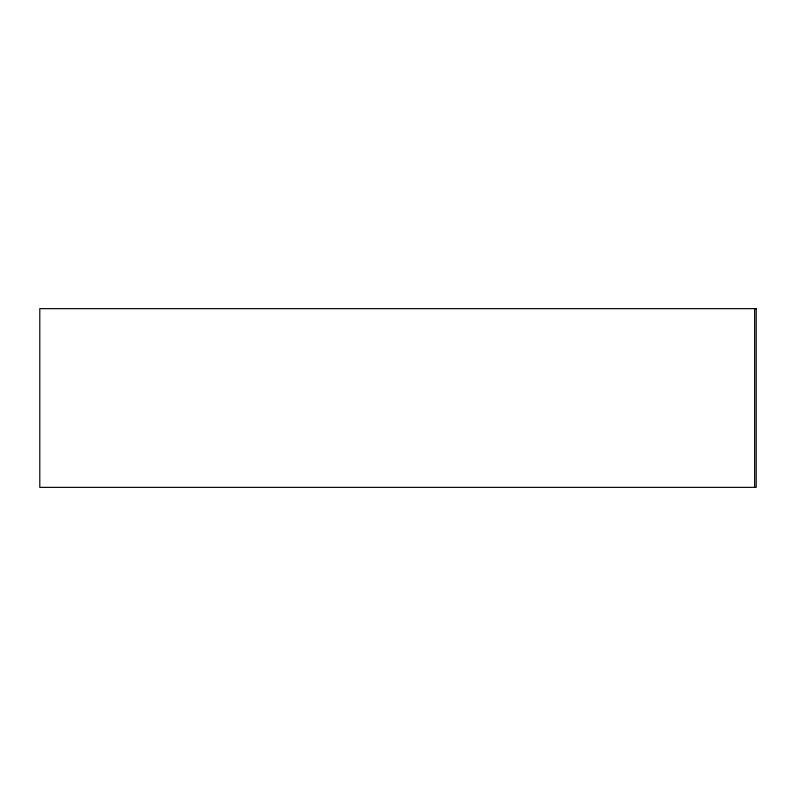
<?xml version="1.0" encoding="UTF-8"?>
<svg xmlns="http://www.w3.org/2000/svg" width="796" height="796" viewBox="0 0 796 796"><rect width="100%" height="100%" fill="white"/><g stroke="black" fill="none" stroke-linecap="round" stroke-linejoin="round"><path stroke-width="1.19" d="M754.648 308.639L754.648 487.361M756.2 308.639L39.8 308.639L39.8 487.361L756.2 487.361L756.2 308.639"/></g></svg>
